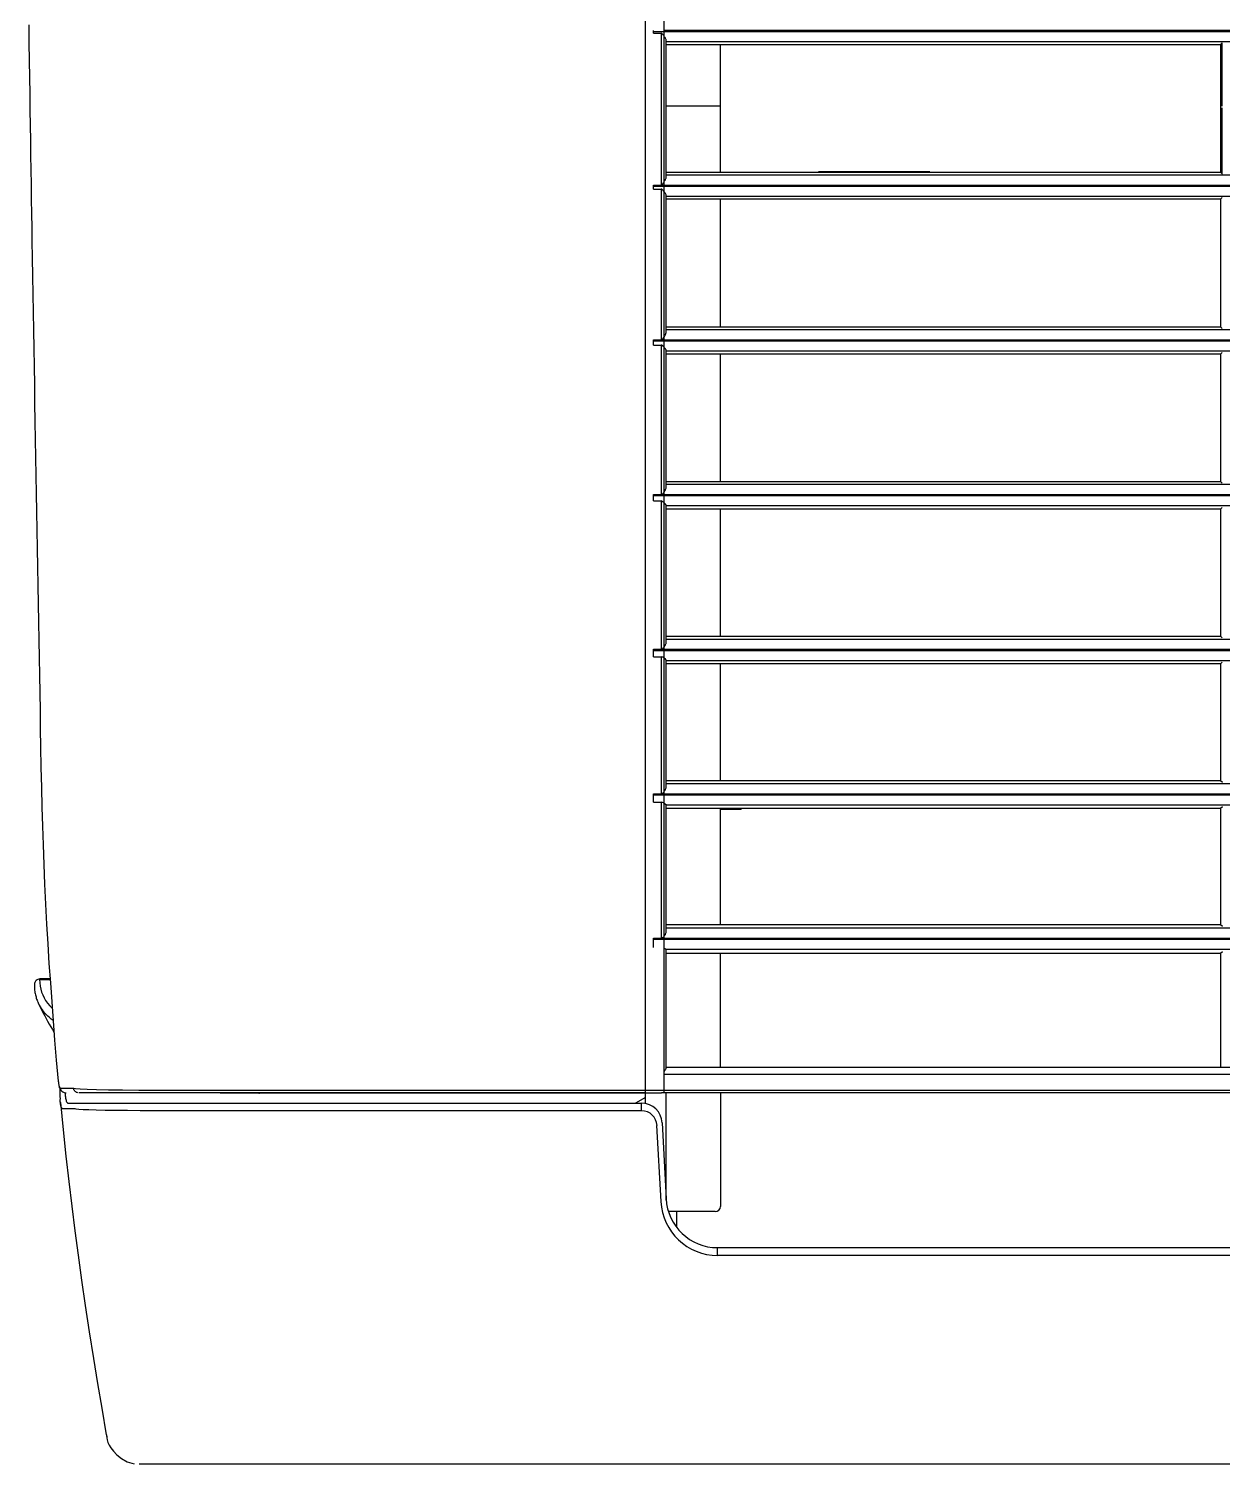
# Model space of a CAD drawing. Header units: centimetres. Extents: x 31 to 22766, y 238 to 3306.
# Drawn here: x 2582.04 to 2593.61, y 2229.03 to 2242.94 of the extents above; entities that cross this region are included whole.
import ezdxf
from ezdxf.xclip import XClip

# ---------------------------------------------------------------- set-up
doc = ezdxf.new("R2010")
doc.units = ezdxf.units.CM
doc.header["$XCLIPFRAME"] = 0

# ---------------------------------------------------------------- blocks, each defined once
blk = doc.blocks.new('fxaq 7.1 kw iç ünite')
at = {"color": 7, "linetype": 'Continuous', "true_color": 0xffffff}
for p, q in [((12602.929, 4092.074), (12602.929, 4111.093)), ((12603.104, 4111.093), (12603.104, 4092.179)), ((12596.946, 4102.531), (12596.948, 4102.358)), ((12603.004, 4102.453), (12603.004, 4102.479)), ((12603.004, 4102.469), (12685.604, 4102.469)), ((12603.004, 4102.453), (12603.079, 4102.453)), ((12603.079, 4102.453), (12603.079, 4100.979)), ((12603.086, 4102.45), (12603.079, 4102.453)), ((12603.09, 4102.446), (12603.086, 4102.45)), ((12603.095, 4102.44), (12603.09, 4102.446)), ((12603.099, 4102.435), (12603.095, 4102.44)), ((12603.103, 4102.43), (12603.099, 4102.435)), ((12603.106, 4102.425), (12603.103, 4102.43)), ((12685.504, 4102.479), (12603.104, 4102.479)), ((12603.11, 4102.419), (12603.106, 4102.425)), ((12603.113, 4102.414), (12603.11, 4102.419)), ((12603.117, 4102.409), (12603.113, 4102.414)), ((12603.12, 4102.404), (12603.117, 4102.409)), ((12603.122, 4102.399), (12603.12, 4102.404)), ((12603.125, 4102.395), (12603.122, 4102.399)), ((12603.127, 4102.391), (12603.125, 4102.395)), ((12603.128, 4102.387), (12603.127, 4102.391)), ((12603.129, 4102.383), (12603.128, 4102.387)), ((12596.948, 4102.358), (12596.951, 4102.188)), ((12603.129, 4102.38), (12603.129, 4102.383)), ((12603.129, 4101.06), (12603.129, 4102.38)), ((12685.479, 4102.369), (12603.129, 4102.369)), ((12603.129, 4102.341), (12608.504, 4102.341)), ((12603.654, 4101.105), (12603.654, 4102.341)), ((12608.504, 4102.341), (12608.52, 4102.357)), ((12608.504, 4102.341), (12608.504, 4101.105)), ((12608.52, 4101.743), (12608.52, 4102.357)), ((12596.951, 4102.188), (12596.954, 4102.023)), ((12596.954, 4102.023), (12596.956, 4101.863)), ((12596.956, 4101.863), (12596.958, 4101.708)), ((12596.958, 4101.708), (12596.96, 4101.558)), ((12603.654, 4101.743), (12603.129, 4101.743)), ((12608.521, 4101.089), (12608.521, 4101.728)), ((12596.96, 4101.558), (12596.963, 4101.412)), ((12596.963, 4101.412), (12596.965, 4101.269)), ((12596.965, 4101.269), (12596.967, 4101.127)), ((12596.967, 4101.127), (12596.969, 4100.985)), ((12603.095, 4100.992), (12603.099, 4100.998)), ((12603.099, 4100.998), (12603.103, 4101.003)), ((12603.103, 4101.003), (12603.106, 4101.009)), ((12603.106, 4101.009), (12603.11, 4101.015)), ((12603.11, 4101.015), (12603.113, 4101.02)), ((12603.113, 4101.02), (12603.117, 4101.026)), ((12603.117, 4101.026), (12603.12, 4101.031)), ((12603.12, 4101.031), (12603.122, 4101.037)), ((12603.122, 4101.037), (12603.125, 4101.042)), ((12603.125, 4101.042), (12603.127, 4101.047)), ((12603.127, 4101.047), (12603.128, 4101.051)), ((12603.128, 4101.051), (12603.129, 4101.056)), ((12603.129, 4101.105), (12608.504, 4101.105)), ((12603.129, 4101.079), (12685.479, 4101.079)), ((12603.129, 4101.056), (12603.129, 4101.06)), ((12605.604, 4101.108), (12604.604, 4101.108)), ((12604.684, 4101.108), (12604.684, 4101.105)), ((12605.604, 4101.111), (12605.684, 4101.111)), ((12608.504, 4101.105), (12608.521, 4101.089)), ((12608.522, 4101.088), (12608.521, 4101.089)), ((12596.969, 4100.985), (12596.971, 4100.843)), ((12603.004, 4100.94), (12603.004, 4100.979)), ((12603.004, 4100.979), (12685.604, 4100.979)), ((12603.004, 4100.969), (12685.604, 4100.969)), ((12603.004, 4100.94), (12603.079, 4100.94)), ((12603.079, 4100.979), (12603.085, 4100.982)), ((12603.086, 4100.938), (12603.079, 4100.94)), ((12603.079, 4100.94), (12603.079, 4099.479)), ((12603.085, 4100.982), (12603.09, 4100.987)), ((12603.091, 4100.934), (12603.086, 4100.938)), ((12603.09, 4100.987), (12603.095, 4100.992)), ((12603.095, 4100.93), (12603.091, 4100.934)), ((12603.1, 4100.925), (12603.095, 4100.93)), ((12603.103, 4100.921), (12603.1, 4100.925)), ((12603.107, 4100.916), (12603.103, 4100.921)), ((12603.111, 4100.911), (12603.107, 4100.916)), ((12603.114, 4100.906), (12603.111, 4100.911)), ((12603.117, 4100.902), (12603.114, 4100.906)), ((12603.12, 4100.898), (12603.117, 4100.902)), ((12603.123, 4100.893), (12603.12, 4100.898)), ((12603.125, 4100.89), (12603.123, 4100.893)), ((12603.127, 4100.886), (12603.125, 4100.89)), ((12603.128, 4100.883), (12603.127, 4100.886)), ((12603.129, 4100.88), (12603.128, 4100.883)), ((12603.129, 4100.877), (12603.129, 4100.88)), ((12603.129, 4099.557), (12603.129, 4100.877)), ((12685.479, 4100.869), (12603.129, 4100.869)), ((12608.521, 4100.858), (12608.504, 4100.841)), ((12596.971, 4100.843), (12596.973, 4100.701)), ((12608.504, 4100.841), (12603.129, 4100.841)), ((12603.654, 4099.605), (12603.654, 4100.841)), ((12608.504, 4100.841), (12608.504, 4099.605)), ((12596.973, 4100.701), (12596.975, 4100.568)), ((12596.975, 4100.568), (12596.977, 4100.437)), ((12596.977, 4100.437), (12596.98, 4100.274)), ((12596.98, 4100.274), (12596.983, 4100.097)), ((12596.983, 4100.097), (12596.986, 4099.921)), ((12596.986, 4099.921), (12596.989, 4099.747)), ((12596.989, 4099.747), (12596.992, 4099.572)), ((12603.129, 4099.605), (12608.504, 4099.605)), ((12608.504, 4099.605), (12608.521, 4099.589)), ((12596.992, 4099.572), (12596.995, 4099.396)), ((12603.004, 4099.479), (12685.604, 4099.479)), ((12603.004, 4099.428), (12603.004, 4099.479)), ((12603.004, 4099.469), (12685.604, 4099.469)), ((12603.079, 4099.479), (12603.086, 4099.481)), ((12603.086, 4099.481), (12603.091, 4099.486)), ((12603.091, 4099.486), (12603.095, 4099.49)), ((12603.095, 4099.49), (12603.099, 4099.495)), ((12603.099, 4099.495), (12603.103, 4099.501)), ((12603.103, 4099.501), (12603.107, 4099.506)), ((12603.107, 4099.506), (12603.111, 4099.512)), ((12603.111, 4099.512), (12603.114, 4099.517)), ((12603.114, 4099.517), (12603.117, 4099.523)), ((12603.117, 4099.523), (12603.12, 4099.528)), ((12603.12, 4099.528), (12603.123, 4099.533)), ((12603.123, 4099.533), (12603.125, 4099.538)), ((12603.125, 4099.538), (12603.126, 4099.543)), ((12603.126, 4099.543), (12603.128, 4099.548)), ((12603.128, 4099.548), (12603.129, 4099.552)), ((12603.129, 4099.579), (12685.479, 4099.579)), ((12603.129, 4099.552), (12603.129, 4099.557)), ((12596.995, 4099.396), (12596.998, 4099.22)), ((12603.004, 4099.428), (12603.079, 4099.428)), ((12603.079, 4099.428), (12603.079, 4097.979)), ((12603.086, 4099.427), (12603.079, 4099.428)), ((12603.091, 4099.424), (12603.086, 4099.427)), ((12603.096, 4099.42), (12603.091, 4099.424)), ((12603.1, 4099.416), (12603.096, 4099.42)), ((12603.104, 4099.412), (12603.1, 4099.416)), ((12603.108, 4099.408), (12603.104, 4099.412)), ((12603.111, 4099.403), (12603.108, 4099.408)), ((12603.115, 4099.399), (12603.111, 4099.403)), ((12603.118, 4099.395), (12603.115, 4099.399)), ((12603.12, 4099.391), (12603.118, 4099.395)), ((12603.123, 4099.388), (12603.12, 4099.391)), ((12603.125, 4099.385), (12603.123, 4099.388)), ((12603.127, 4099.382), (12603.125, 4099.385)), ((12603.128, 4099.379), (12603.127, 4099.382)), ((12603.129, 4099.376), (12603.128, 4099.379)), ((12603.129, 4099.374), (12603.129, 4099.376)), ((12603.129, 4098.054), (12603.129, 4099.374)), ((12685.479, 4099.369), (12603.129, 4099.369)), ((12608.504, 4099.34), (12603.129, 4099.34)), ((12603.654, 4098.106), (12603.654, 4099.34)), ((12608.521, 4099.357), (12608.504, 4099.34)), ((12608.504, 4099.34), (12608.504, 4098.106)), ((12596.998, 4099.22), (12597.001, 4099.043)), ((12597.001, 4099.043), (12597.004, 4098.865)), ((12597.004, 4098.865), (12597.007, 4098.688)), ((12597.007, 4098.688), (12597.01, 4098.512)), ((12597.01, 4098.512), (12597.013, 4098.338)), ((12597.013, 4098.338), (12597.016, 4098.163)), ((12597.016, 4098.163), (12597.019, 4097.989)), ((12603.129, 4098.106), (12608.504, 4098.106)), ((12603.129, 4098.079), (12685.479, 4098.079)), ((12608.504, 4098.106), (12608.521, 4098.089)), ((12597.019, 4097.989), (12597.022, 4097.813)), ((12603.004, 4097.917), (12603.004, 4097.979)), ((12603.004, 4097.979), (12685.604, 4097.979)), ((12603.004, 4097.969), (12685.604, 4097.969)), ((12603.079, 4097.979), (12603.086, 4097.981)), ((12603.086, 4097.981), (12603.091, 4097.984)), ((12603.091, 4097.984), (12603.096, 4097.989)), ((12603.096, 4097.989), (12603.1, 4097.993)), ((12603.1, 4097.993), (12603.104, 4097.998)), ((12603.104, 4097.998), (12603.108, 4098.004)), ((12603.108, 4098.004), (12603.111, 4098.009)), ((12603.111, 4098.009), (12603.114, 4098.014)), ((12603.114, 4098.014), (12603.118, 4098.02)), ((12603.118, 4098.02), (12603.12, 4098.025)), ((12603.12, 4098.025), (12603.123, 4098.03)), ((12603.123, 4098.03), (12603.125, 4098.035)), ((12603.125, 4098.035), (12603.127, 4098.04)), ((12603.127, 4098.04), (12603.128, 4098.045)), ((12603.128, 4098.045), (12603.129, 4098.049)), ((12603.129, 4098.049), (12603.129, 4098.054)), ((12597.022, 4097.813), (12597.025, 4097.636)), ((12603.004, 4097.917), (12603.079, 4097.917)), ((12603.086, 4097.916), (12603.079, 4097.917)), ((12603.079, 4097.917), (12603.079, 4096.479)), ((12603.091, 4097.913), (12603.086, 4097.916)), ((12603.096, 4097.91), (12603.091, 4097.913)), ((12603.1, 4097.907), (12603.096, 4097.91)), ((12603.104, 4097.903), (12603.1, 4097.907)), ((12603.108, 4097.9), (12603.104, 4097.903)), ((12603.112, 4097.896), (12603.108, 4097.9)), ((12603.115, 4097.893), (12603.112, 4097.896)), ((12603.118, 4097.889), (12603.115, 4097.893)), ((12603.121, 4097.886), (12603.118, 4097.889)), ((12603.123, 4097.883), (12603.121, 4097.886)), ((12603.125, 4097.88), (12603.123, 4097.883)), ((12603.127, 4097.878), (12603.125, 4097.88)), ((12603.128, 4097.875), (12603.127, 4097.878)), ((12603.129, 4097.873), (12603.128, 4097.875)), ((12603.129, 4097.872), (12603.129, 4097.873)), ((12603.129, 4096.551), (12603.129, 4097.872)), ((12685.479, 4097.869), (12603.129, 4097.869)), ((12608.504, 4097.839), (12603.129, 4097.839)), ((12603.654, 4096.606), (12603.654, 4097.839)), ((12608.521, 4097.855), (12608.504, 4097.839)), ((12608.504, 4097.839), (12608.504, 4096.606)), ((12597.025, 4097.636), (12597.029, 4097.457)), ((12597.029, 4097.457), (12597.032, 4097.278)), ((12597.032, 4097.278), (12597.035, 4097.098)), ((12597.035, 4097.098), (12597.038, 4096.92)), ((12597.038, 4096.92), (12597.041, 4096.743)), ((12597.041, 4096.743), (12597.044, 4096.569)), ((12597.044, 4096.569), (12597.047, 4096.398)), ((12603.128, 4096.542), (12603.129, 4096.546)), ((12603.129, 4096.606), (12608.504, 4096.606)), ((12603.129, 4096.579), (12685.479, 4096.579)), ((12603.129, 4096.546), (12603.129, 4096.551)), ((12608.504, 4096.606), (12608.521, 4096.59)), ((12603.004, 4096.407), (12603.004, 4096.479)), ((12603.004, 4096.479), (12685.604, 4096.479)), ((12603.004, 4096.469), (12685.604, 4096.469)), ((12603.004, 4096.407), (12603.079, 4096.407)), ((12603.079, 4096.479), (12603.086, 4096.481)), ((12603.079, 4096.407), (12603.079, 4095.079)), ((12603.086, 4096.481), (12603.091, 4096.484)), ((12603.091, 4096.484), (12603.096, 4096.487)), ((12603.096, 4096.487), (12603.1, 4096.492)), ((12603.1, 4096.492), (12603.104, 4096.496)), ((12603.104, 4096.496), (12603.108, 4096.501)), ((12603.108, 4096.501), (12603.111, 4096.506)), ((12603.111, 4096.506), (12603.115, 4096.512)), ((12603.115, 4096.512), (12603.118, 4096.517)), ((12603.118, 4096.517), (12603.121, 4096.522)), ((12603.121, 4096.522), (12603.123, 4096.527)), ((12603.123, 4096.527), (12603.125, 4096.532)), ((12603.125, 4096.532), (12603.127, 4096.537)), ((12603.127, 4096.537), (12603.128, 4096.542)), ((12597.047, 4096.398), (12597.05, 4096.228)), ((12603.129, 4095.148), (12603.129, 4096.37)), ((12685.479, 4096.369), (12603.129, 4096.369)), ((12608.504, 4096.337), (12603.129, 4096.337)), ((12603.654, 4095.207), (12603.654, 4096.337)), ((12608.521, 4096.354), (12608.504, 4096.337)), ((12608.504, 4096.337), (12608.504, 4095.207)), ((12597.05, 4096.228), (12597.053, 4096.058)), ((12597.053, 4096.058), (12597.056, 4095.886)), ((12597.056, 4095.886), (12597.059, 4095.71)), ((12597.059, 4095.71), (12597.062, 4095.528)), ((12597.062, 4095.528), (12597.065, 4095.339)), ((12597.065, 4095.338), (12597.069, 4095.138)), ((12597.066, 4095.339), (12597.066, 4095.339)), ((12597.066, 4095.339), (12597.066, 4095.339)), ((12597.066, 4095.339), (12597.066, 4095.339)), ((12597.066, 4095.339), (12597.066, 4095.339)), ((12597.066, 4095.339), (12597.066, 4095.339)), ((12597.066, 4095.339), (12597.066, 4095.339)), ((12597.066, 4095.339), (12597.066, 4095.339)), ((12603.129, 4095.207), (12608.504, 4095.207)), ((12603.129, 4095.179), (12685.479, 4095.179)), ((12608.504, 4095.207), (12608.522, 4095.19)), ((12597.069, 4095.138), (12597.074, 4094.95)), ((12603.004, 4095.079), (12685.604, 4095.079)), ((12603.004, 4094.998), (12603.004, 4095.079)), ((12603.004, 4095.069), (12685.604, 4095.069)), ((12603.079, 4095.079), (12603.087, 4095.081)), ((12603.087, 4095.081), (12603.093, 4095.084)), ((12603.093, 4095.084), (12603.099, 4095.089)), ((12603.099, 4095.089), (12603.104, 4095.094)), ((12603.104, 4095.094), (12603.109, 4095.1)), ((12603.109, 4095.1), (12603.113, 4095.106)), ((12603.113, 4095.106), (12603.117, 4095.113)), ((12603.117, 4095.113), (12603.12, 4095.119)), ((12603.12, 4095.119), (12603.123, 4095.125)), ((12603.123, 4095.125), (12603.126, 4095.131)), ((12603.126, 4095.131), (12603.127, 4095.137)), ((12603.127, 4095.137), (12603.129, 4095.142)), ((12603.129, 4095.142), (12603.129, 4095.148)), ((12597.074, 4094.95), (12597.079, 4094.766)), ((12603.004, 4094.998), (12603.079, 4094.998)), ((12603.079, 4094.998), (12603.079, 4093.679)), ((12603.129, 4093.746), (12603.129, 4094.969)), ((12685.479, 4094.969), (12603.129, 4094.969)), ((12608.504, 4094.935), (12603.129, 4094.935)), ((12603.654, 4093.808), (12603.654, 4094.935)), ((12603.654, 4094.93), (12603.854, 4094.93)), ((12603.854, 4094.935), (12603.854, 4094.93)), ((12608.522, 4094.953), (12608.504, 4094.935)), ((12608.504, 4094.935), (12608.504, 4093.808)), ((12597.079, 4094.766), (12597.086, 4094.583)), ((12597.086, 4094.583), (12597.093, 4094.394)), ((12597.093, 4094.394), (12597.101, 4094.203)), ((12597.101, 4094.203), (12597.11, 4094.01)), ((12597.11, 4094.01), (12597.12, 4093.816)), ((12597.12, 4093.816), (12597.131, 4093.624)), ((12608.504, 4093.808), (12603.129, 4093.808)), ((12603.129, 4093.779), (12685.479, 4093.779)), ((12608.522, 4093.791), (12608.504, 4093.808)), ((12597.131, 4093.624), (12597.143, 4093.434)), ((12603.004, 4093.59), (12603.004, 4093.679)), ((12603.004, 4093.679), (12685.604, 4093.679)), ((12603.004, 4093.669), (12685.604, 4093.669)), ((12603.079, 4093.679), (12603.087, 4093.681)), ((12603.087, 4093.681), (12603.093, 4093.684)), ((12603.093, 4093.684), (12603.099, 4093.688)), ((12603.099, 4093.688), (12603.104, 4093.693)), ((12603.104, 4093.693), (12603.109, 4093.698)), ((12603.109, 4093.698), (12603.113, 4093.704)), ((12603.113, 4093.704), (12603.117, 4093.71)), ((12603.117, 4093.71), (12603.121, 4093.716)), ((12603.121, 4093.716), (12603.123, 4093.722)), ((12603.123, 4093.722), (12603.126, 4093.728)), ((12603.126, 4093.728), (12603.128, 4093.734)), ((12603.128, 4093.734), (12603.129, 4093.74)), ((12603.129, 4093.74), (12603.129, 4093.746)), ((12603.108, 4093.581), (12603.105, 4093.583)), ((12603.112, 4093.579), (12603.108, 4093.581)), ((12603.115, 4093.577), (12603.112, 4093.579)), ((12603.118, 4093.575), (12603.115, 4093.577)), ((12603.121, 4093.573), (12603.118, 4093.575)), ((12603.123, 4093.572), (12603.121, 4093.573)), ((12603.125, 4093.571), (12603.123, 4093.572)), ((12603.126, 4093.57), (12603.125, 4093.571)), ((12603.128, 4093.569), (12603.126, 4093.57)), ((12603.129, 4093.569), (12603.128, 4093.569)), ((12685.48, 4093.569), (12603.129, 4093.569)), ((12603.129, 4093.568), (12603.129, 4093.569)), ((12603.129, 4092.424), (12603.129, 4093.568)), ((12603.129, 4093.533), (12608.504, 4093.533)), ((12603.654, 4092.429), (12603.654, 4093.533)), ((12608.504, 4093.533), (12608.522, 4093.551)), ((12608.504, 4093.533), (12608.504, 4092.429)), ((12597.143, 4093.434), (12597.156, 4093.246)), ((12597.002, 4093.234), (12597.001, 4093.228)), ((12597.001, 4093.229), (12597.001, 4093.217)), ((12597.001, 4093.217), (12597.001, 4093.206)), ((12597.001, 4093.206), (12597.002, 4093.196)), ((12597.003, 4093.241), (12597.002, 4093.234)), ((12597.005, 4093.249), (12597.003, 4093.241)), ((12597.008, 4093.256), (12597.005, 4093.249)), ((12597.013, 4093.263), (12597.008, 4093.256)), ((12597.019, 4093.27), (12597.013, 4093.263)), ((12597.027, 4093.276), (12597.019, 4093.27)), ((12597.035, 4093.28), (12597.027, 4093.276)), ((12597.045, 4093.283), (12597.035, 4093.28)), ((12597.054, 4093.284), (12597.045, 4093.283)), ((12597.052, 4093.281), (12597.051, 4093.279)), ((12597.051, 4093.279), (12597.051, 4093.278)), ((12597.051, 4093.278), (12597.154, 4093.278)), ((12597.051, 4093.278), (12597.053, 4093.245)), ((12597.052, 4093.283), (12597.052, 4093.282)), ((12597.053, 4093.283), (12597.052, 4093.283)), ((12597.052, 4093.282), (12597.052, 4093.281)), ((12597.054, 4093.284), (12597.053, 4093.283)), ((12597.053, 4093.245), (12597.057, 4093.215)), ((12597.054, 4093.284), (12597.054, 4093.284)), ((12597.054, 4093.284), (12597.054, 4093.284)), ((12597.054, 4093.284), (12597.054, 4093.284)), ((12597.153, 4093.284), (12597.054, 4093.284)), ((12597.054, 4093.284), (12597.054, 4093.284)), ((12597.054, 4093.284), (12597.054, 4093.284)), ((12597.054, 4093.284), (12597.054, 4093.284)), ((12597.054, 4093.284), (12597.054, 4093.284)), ((12597.054, 4093.284), (12597.054, 4093.284)), ((12597.057, 4093.215), (12597.063, 4093.185)), ((12597.156, 4093.246), (12597.169, 4093.062)), ((12597.002, 4093.196), (12597.003, 4093.185)), ((12597.003, 4093.185), (12597.004, 4093.174)), ((12597.004, 4093.174), (12597.005, 4093.163)), ((12597.005, 4093.163), (12597.007, 4093.153)), ((12597.007, 4093.153), (12597.009, 4093.142)), ((12597.009, 4093.142), (12597.011, 4093.131)), ((12597.011, 4093.131), (12597.014, 4093.12)), ((12597.014, 4093.12), (12597.017, 4093.109)), ((12597.017, 4093.109), (12597.02, 4093.098)), ((12597.02, 4093.098), (12597.023, 4093.088)), ((12597.023, 4093.088), (12597.027, 4093.077)), ((12597.027, 4093.077), (12597.031, 4093.067)), ((12597.031, 4093.067), (12597.036, 4093.056)), ((12597.063, 4093.185), (12597.071, 4093.156)), ((12597.071, 4093.156), (12597.082, 4093.129)), ((12597.082, 4093.129), (12597.095, 4093.102)), ((12597.095, 4093.102), (12597.11, 4093.075)), ((12597.11, 4093.075), (12597.129, 4093.049)), ((12597.04, 4093.051), (12597.038, 4093.054)), ((12597.042, 4093.047), (12597.04, 4093.051)), ((12597.043, 4093.043), (12597.042, 4093.047)), ((12597.045, 4093.04), (12597.043, 4093.043)), ((12597.044, 4093.04), (12597.058, 4093.01)), ((12597.047, 4093.036), (12597.045, 4093.04)), ((12597.049, 4093.032), (12597.047, 4093.036)), ((12597.051, 4093.029), (12597.049, 4093.032)), ((12597.06, 4093.013), (12597.051, 4093.029)), ((12597.058, 4093.01), (12597.073, 4092.981)), ((12597.069, 4092.998), (12597.06, 4093.013)), ((12597.08, 4092.983), (12597.069, 4092.998)), ((12597.073, 4092.981), (12597.087, 4092.953)), ((12597.091, 4092.968), (12597.08, 4092.983)), ((12597.087, 4092.953), (12597.102, 4092.926)), ((12597.104, 4092.953), (12597.091, 4092.968)), ((12597.102, 4092.926), (12597.116, 4092.9)), ((12597.117, 4092.939), (12597.104, 4092.953)), ((12597.132, 4092.924), (12597.117, 4092.939)), ((12597.129, 4093.049), (12597.15, 4093.024)), ((12597.147, 4092.909), (12597.132, 4092.924)), ((12597.15, 4093.024), (12597.174, 4092.999)), ((12597.169, 4093.062), (12597.183, 4092.878)), ((12597.116, 4092.9), (12597.13, 4092.874)), ((12597.13, 4092.874), (12597.145, 4092.847)), ((12597.145, 4092.847), (12597.16, 4092.821)), ((12597.164, 4092.894), (12597.147, 4092.909)), ((12597.16, 4092.821), (12597.176, 4092.794)), ((12597.182, 4092.88), (12597.164, 4092.894)), ((12597.176, 4092.794), (12597.192, 4092.766)), ((12597.183, 4092.878), (12597.198, 4092.691)), ((12597.198, 4092.691), (12597.214, 4092.498)), ((12597.214, 4092.498), (12597.233, 4092.294)), ((12603.104, 4092.382), (12603.108, 4092.386)), ((12603.108, 4092.386), (12603.112, 4092.391)), ((12603.112, 4092.391), (12603.116, 4092.396)), ((12603.116, 4092.396), (12603.119, 4092.4)), ((12603.119, 4092.4), (12603.122, 4092.405)), ((12603.122, 4092.405), (12603.124, 4092.409)), ((12603.124, 4092.409), (12603.126, 4092.413)), ((12603.126, 4092.413), (12603.128, 4092.417)), ((12603.128, 4092.417), (12603.129, 4092.42)), ((12603.129, 4092.429), (12685.479, 4092.429)), ((12603.129, 4092.42), (12603.129, 4092.424)), ((12597.233, 4092.293), (12597.233, 4092.292)), ((12597.233, 4092.292), (12597.233, 4092.29)), ((12597.233, 4092.29), (12597.233, 4092.289)), ((12597.233, 4092.289), (12597.234, 4092.287)), ((12597.234, 4092.287), (12597.234, 4092.286)), ((12597.234, 4092.286), (12597.234, 4092.284)), ((12597.234, 4092.284), (12597.234, 4092.282)), ((12597.234, 4092.282), (12597.235, 4092.274)), ((12597.235, 4092.274), (12597.236, 4092.266)), ((12597.236, 4092.266), (12597.238, 4092.259)), ((12597.237, 4092.258), (12597.239, 4092.249)), ((12597.238, 4092.259), (12597.239, 4092.252)), ((12597.239, 4092.252), (12597.241, 4092.246)), ((12597.239, 4092.249), (12597.241, 4092.24)), ((12597.241, 4092.246), (12597.243, 4092.241)), ((12597.241, 4092.24), (12597.243, 4092.232)), ((12597.243, 4092.241), (12597.245, 4092.237)), ((12597.243, 4092.232), (12597.247, 4092.224)), ((12597.245, 4092.237), (12597.247, 4092.233)), ((12597.247, 4092.233), (12597.249, 4092.23)), ((12597.249, 4092.23), (12597.251, 4092.228)), ((12685.504, 4092.356), (12603.104, 4092.356)), ((12597.247, 4092.224), (12597.252, 4092.215)), ((12597.249, 4092.22), (12597.249, 4092.213)), ((12597.249, 4092.213), (12597.249, 4092.205)), ((12597.249, 4092.205), (12597.249, 4092.198)), ((12597.249, 4092.198), (12597.249, 4092.19)), ((12597.249, 4092.19), (12597.249, 4092.183)), ((12597.249, 4092.183), (12597.249, 4092.176)), ((12597.249, 4092.176), (12597.249, 4092.169)), ((12597.249, 4092.169), (12597.249, 4092.161)), ((12597.249, 4092.161), (12597.249, 4092.154)), ((12597.249, 4092.154), (12597.249, 4092.146)), ((12597.249, 4092.146), (12597.249, 4092.139)), ((12597.249, 4092.139), (12597.25, 4092.132)), ((12597.25, 4092.132), (12597.25, 4092.125)), ((12597.25, 4092.125), (12597.25, 4092.119)), ((12597.25, 4092.112), (12597.25, 4092.116)), ((12597.251, 4092.108), (12597.25, 4092.112)), ((12597.251, 4092.228), (12597.254, 4092.226)), ((12597.251, 4092.105), (12597.251, 4092.108)), ((12597.251, 4092.101), (12597.251, 4092.105)), ((12597.252, 4092.097), (12597.251, 4092.101)), ((12597.252, 4092.215), (12597.259, 4092.206)), ((12597.252, 4092.094), (12597.252, 4092.097)), ((12597.252, 4092.09), (12597.252, 4092.094)), ((12597.252, 4092.092), (12597.252, 4092.092)), ((12597.252, 4092.092), (12597.252, 4092.092)), ((12597.252, 4092.092), (12597.252, 4092.091)), ((12597.252, 4092.091), (12597.252, 4092.09)), ((12597.252, 4092.091), (12597.252, 4092.091)), ((12597.252, 4092.09), (12597.252, 4092.09)), ((12597.252, 4092.09), (12597.252, 4092.09)), ((12597.253, 4092.087), (12597.252, 4092.09)), ((12597.254, 4092.226), (12597.256, 4092.225)), ((12597.256, 4092.225), (12597.259, 4092.224)), ((12597.259, 4092.224), (12597.381, 4092.224)), ((12597.259, 4092.206), (12597.267, 4092.197)), ((12597.267, 4092.197), (12597.278, 4092.188)), ((12597.278, 4092.188), (12597.291, 4092.182)), ((12597.291, 4092.182), (12597.308, 4092.179)), ((12597.3, 4092.18), (12597.3, 4092.165)), ((12597.3, 4092.165), (12597.301, 4092.152)), ((12597.301, 4092.152), (12597.303, 4092.14)), ((12597.303, 4092.14), (12597.304, 4092.128)), ((12597.304, 4092.128), (12597.306, 4092.118)), ((12597.306, 4092.118), (12597.308, 4092.108)), ((12597.308, 4092.108), (12597.31, 4092.1)), ((12597.31, 4092.1), (12597.312, 4092.094)), ((12597.312, 4092.094), (12597.315, 4092.089)), ((12597.383, 4092.217), (12597.381, 4092.224)), ((12597.381, 4092.224), (12597.4, 4092.221)), ((12597.385, 4092.21), (12597.383, 4092.217)), ((12597.389, 4092.203), (12597.385, 4092.21)), ((12597.392, 4092.197), (12597.389, 4092.203)), ((12597.397, 4092.192), (12597.392, 4092.197)), ((12597.403, 4092.188), (12597.397, 4092.192)), ((12597.4, 4092.221), (12597.445, 4092.218)), ((12597.409, 4092.184), (12597.403, 4092.188)), ((12597.416, 4092.182), (12597.409, 4092.184)), ((12597.423, 4092.18), (12597.416, 4092.182)), ((12602.925, 4092.179), (12597.431, 4092.179)), ((12597.445, 4092.218), (12597.513, 4092.215)), ((12597.513, 4092.215), (12597.605, 4092.212)), ((12597.605, 4092.212), (12597.72, 4092.21)), ((12597.72, 4092.21), (12597.857, 4092.208)), ((12597.857, 4092.208), (12598.014, 4092.207)), ((12598.014, 4092.207), (12598.189, 4092.206)), ((12598.189, 4092.206), (12598.381, 4092.206)), ((12598.381, 4092.206), (12598.586, 4092.206)), ((12598.586, 4092.206), (12700.222, 4092.206)), ((12598.804, 4092.179), (12603.084, 4092.179)), ((12599.178, 4092.177), (12599.179, 4092.177)), ((12599.179, 4092.177), (12599.18, 4092.177)), ((12599.18, 4092.177), (12599.181, 4092.178)), ((12599.181, 4092.178), (12599.182, 4092.178)), ((12599.182, 4092.178), (12599.183, 4092.178)), ((12599.183, 4092.178), (12599.184, 4092.179)), ((12599.184, 4092.179), (12599.185, 4092.179)), ((12599.204, 4092.178), (12599.204, 4092.178)), ((12602.929, 4092.136), (12602.831, 4092.079)), ((12685.524, 4092.179), (12603.084, 4092.179)), ((12603.129, 4091.139), (12603.129, 4092.179)), ((12603.654, 4092.179), (12603.654, 4091.079)), ((12597.253, 4092.084), (12597.253, 4092.087)), ((12597.253, 4092.085), (12597.28, 4091.82)), ((12597.253, 4092.08), (12597.253, 4092.084)), ((12597.255, 4092.07), (12597.253, 4092.08)), ((12597.257, 4092.06), (12597.255, 4092.07)), ((12597.259, 4092.051), (12597.257, 4092.06)), ((12597.261, 4092.044), (12597.259, 4092.051)), ((12597.263, 4092.038), (12597.261, 4092.044)), ((12597.266, 4092.033), (12597.263, 4092.038)), ((12597.268, 4092.03), (12597.266, 4092.033)), ((12597.271, 4092.027), (12597.268, 4092.03)), ((12597.275, 4092.025), (12597.271, 4092.027)), ((12597.278, 4092.024), (12597.275, 4092.025)), ((12597.396, 4092.024), (12597.278, 4092.024)), ((12597.315, 4092.089), (12597.318, 4092.085)), ((12597.318, 4092.085), (12597.321, 4092.082)), ((12597.321, 4092.082), (12597.324, 4092.08)), ((12597.324, 4092.08), (12597.328, 4092.079)), ((12597.328, 4092.079), (12597.328, 4092.079)), ((12597.328, 4092.079), (12597.328, 4092.079)), ((12597.328, 4092.079), (12597.328, 4092.079)), ((12597.328, 4092.079), (12597.328, 4092.079)), ((12597.328, 4092.079), (12597.328, 4092.079)), ((12597.328, 4092.079), (12597.328, 4092.079)), ((12597.328, 4092.079), (12597.328, 4092.079)), ((12597.328, 4092.079), (12602.89, 4092.079)), ((12597.408, 4092.021), (12597.396, 4092.024)), ((12597.433, 4092.019), (12597.408, 4092.021)), ((12597.473, 4092.016), (12597.433, 4092.019)), ((12597.528, 4092.014), (12597.473, 4092.016)), ((12597.599, 4092.012), (12597.528, 4092.014)), ((12597.687, 4092.01), (12597.599, 4092.012)), ((12597.789, 4092.009), (12597.687, 4092.01)), ((12597.904, 4092.007), (12597.789, 4092.009)), ((12598.028, 4092.006), (12597.904, 4092.007)), ((12598.162, 4092.005), (12598.028, 4092.006)), ((12598.303, 4092.005), (12598.162, 4092.005)), ((12598.454, 4092.005), (12598.303, 4092.005)), ((12598.617, 4092.006), (12598.454, 4092.005)), ((12602.89, 4092.006), (12598.617, 4092.006)), ((12602.89, 4092.006), (12602.89, 4092.079)), ((12597.28, 4091.82), (12597.307, 4091.567)), ((12603.078, 4091.125), (12603.039, 4091.863)), ((12603.089, 4091.889), (12603.128, 4091.153)), ((12597.307, 4091.567), (12597.335, 4091.321)), ((12597.335, 4091.321), (12597.364, 4091.081)), ((12597.364, 4091.081), (12597.394, 4090.843)), ((12603.604, 4091.029), (12603.151, 4091.029)), ((12603.229, 4091.029), (12603.229, 4090.877)), ((12597.394, 4090.843), (12597.425, 4090.605)), ((12597.425, 4090.605), (12597.459, 4090.364)), ((12603.627, 4090.679), (12684.872, 4090.679)), ((12603.627, 4090.603), (12603.627, 4090.679)), ((12684.872, 4090.603), (12603.627, 4090.603)), ((12597.459, 4090.364), (12597.495, 4090.117)), ((12597.495, 4090.117), (12597.534, 4089.862)), ((12597.534, 4089.862), (12597.573, 4089.606)), ((12597.573, 4089.606), (12597.613, 4089.363)), ((12597.613, 4089.363), (12597.654, 4089.123)), ((12597.654, 4089.123), (12597.699, 4088.866)), ((12597.7, 4088.866), (12597.7, 4088.865)), ((12597.7, 4088.865), (12597.7, 4088.865)), ((12597.7, 4088.865), (12597.7, 4088.865)), ((12597.7, 4088.865), (12597.7, 4088.865)), ((12597.7, 4088.865), (12597.7, 4088.865)), ((12597.7, 4088.865), (12597.7, 4088.864)), ((12597.7, 4088.865), (12597.701, 4088.857)), ((12597.7, 4088.865), (12597.7, 4088.865)), ((12597.7, 4088.865), (12597.7, 4088.865)), ((12597.7, 4088.864), (12597.7, 4088.863)), ((12597.7, 4088.863), (12597.7, 4088.862)), ((12597.7, 4088.863), (12597.7, 4088.863)), ((12597.7, 4088.862), (12597.7, 4088.861)), ((12597.7, 4088.861), (12597.701, 4088.861)), ((12597.701, 4088.861), (12597.701, 4088.86)), ((12597.701, 4088.859), (12597.704, 4088.837)), ((12597.701, 4088.857), (12597.703, 4088.85)), ((12597.703, 4088.85), (12597.705, 4088.844)), ((12597.704, 4088.837), (12597.708, 4088.815)), ((12597.708, 4088.815), (12597.715, 4088.791)), ((12597.715, 4088.791), (12597.725, 4088.766)), ((12597.725, 4088.766), (12597.742, 4088.738)), ((12597.742, 4088.738), (12597.767, 4088.707)), ((12597.767, 4088.707), (12597.801, 4088.671)), ((12597.801, 4088.671), (12597.846, 4088.634)), ((12597.846, 4088.634), (12597.902, 4088.602)), ((12597.902, 4088.602), (12597.97, 4088.582)), ((12598.076, 4088.579), (12598.017, 4088.579)), ((12700.732, 4088.579), (12598.076, 4088.579))]:
    blk.add_line(p, q, dxfattribs=at)
for centre, radius, start, end in [((12603.062, 4096.33), 0.0787, 30.5473, 76.9264), ((12603.065, 4094.914), 0.0849, 40.3455, 80.0289), ((12602.89, 4091.879), 0.2, 3, 90), ((12602.89, 4091.856), 0.15, 2.9102, 89.9753), ((12603.628, 4091.154), 0.551, 182.9486, 269.9369), ((12603.627, 4091.179), 0.5, 183, 270), ((12603.604, 4091.079), 0.05, 270, 0)]:
    blk.add_arc(centre, radius, start, end, dxfattribs=at)
blk = doc.blocks.new('G$CCD2FF134')
blk.add_blockref('fxaq 7.1 kw iç ünite', (-13721.935, -4131.579))

msp = doc.modelspace()

# ---------------------------------------------------------------- block references
ref = msp.add_blockref('G$CCD2FF134', (3707.025, 2272.025))
XClip(ref).set_block_clipping_path([(-3470.0000000001, -1889.9999999982), (349.9999999999, 300.0000000019)])

doc.saveas('drawing.dxf')
